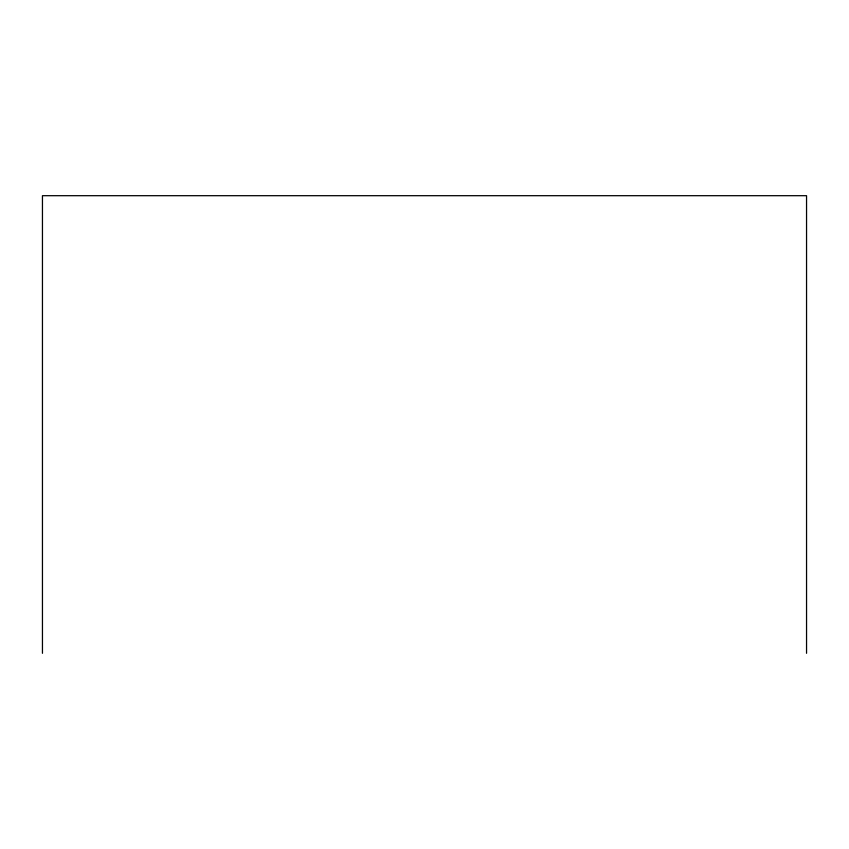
<?xml version="1.0" encoding="UTF-8"?>
<svg xmlns="http://www.w3.org/2000/svg" width="849" height="849" viewBox="0 0 849 849"><rect width="100%" height="100%" fill="white"/><g stroke="black" fill="none" stroke-linecap="round" stroke-linejoin="round"><path stroke-width="1.27" d="M806.55 653.306L806.55 195.695L42.45 195.695L42.45 653.306"/></g></svg>
